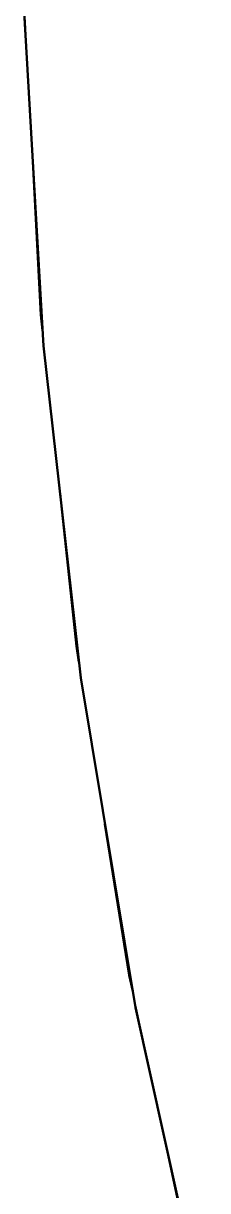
# Model space of a CAD drawing. Header units: millimetres. Extents: x 0 to 420, y 0 to 297.
# Drawn here: x 172.3 to 173.13, y 237.85 to 243.07 of the extents above; entities that cross this region are included whole.
import ezdxf

# ---------------------------------------------------------------- set-up
doc = ezdxf.new("R2010")
doc.units = ezdxf.units.MM
doc.linetypes.add('DASHED', pattern=[1.524, 1.27, -0.254])
doc.layers.add('HIDDEN', color=8, linetype='DASHED', lineweight=25)
doc.layers.add('VISIBLE', color=7, linetype='CONTINUOUS', lineweight=50)

msp = doc.modelspace()

# ---------------------------------------------------------------- linework, layer by layer
at = {"layer": 'HIDDEN'}
for points in [[(172.38251, 241.76599), (172.30317, 243.25463)], [(172.38251, 241.76599), (172.30317, 243.25463)], [(172.34584, 242.45402), (172.30677, 243.18708)], [(172.54097, 240.28369), (172.38251, 241.76599)], [(172.54097, 240.28369), (172.38251, 241.76599)], [(172.46801, 240.96617), (172.38994, 241.69649)], [(172.77809, 238.81192), (172.54097, 240.28369)], [(172.77809, 238.81192), (172.54097, 240.28369)], [(172.66933, 239.48697), (172.55244, 240.21246)], [(173.09321, 237.35485), (172.77809, 238.81192)], [(173.09321, 237.35485), (172.77809, 238.81192)], [(172.94922, 238.02062), (172.79382, 238.7392)]]:
    msp.add_lwpolyline(points, dxfattribs=at)
at = {"layer": 'VISIBLE'}
for points in [[(172.39399, 241.62695), (172.30709, 243.11967)], [(172.38251, 241.76599), (172.34584, 242.45402)], [(172.38994, 241.69649), (172.38251, 241.76599)], [(172.56045, 240.141), (172.39399, 241.62695)], [(172.54097, 240.28369), (172.46801, 240.96617)], [(172.55244, 240.21246), (172.54097, 240.28369)], [(172.806, 238.66605), (172.56045, 240.141)], [(172.77809, 238.81192), (172.66933, 239.48697)], [(172.79382, 238.7392), (172.77809, 238.81192)], [(173.12993, 237.20631), (172.806, 238.66605)], [(173.09321, 237.35485), (172.94922, 238.02062)]]:
    msp.add_lwpolyline(points, dxfattribs=at)

doc.saveas('drawing.dxf')
